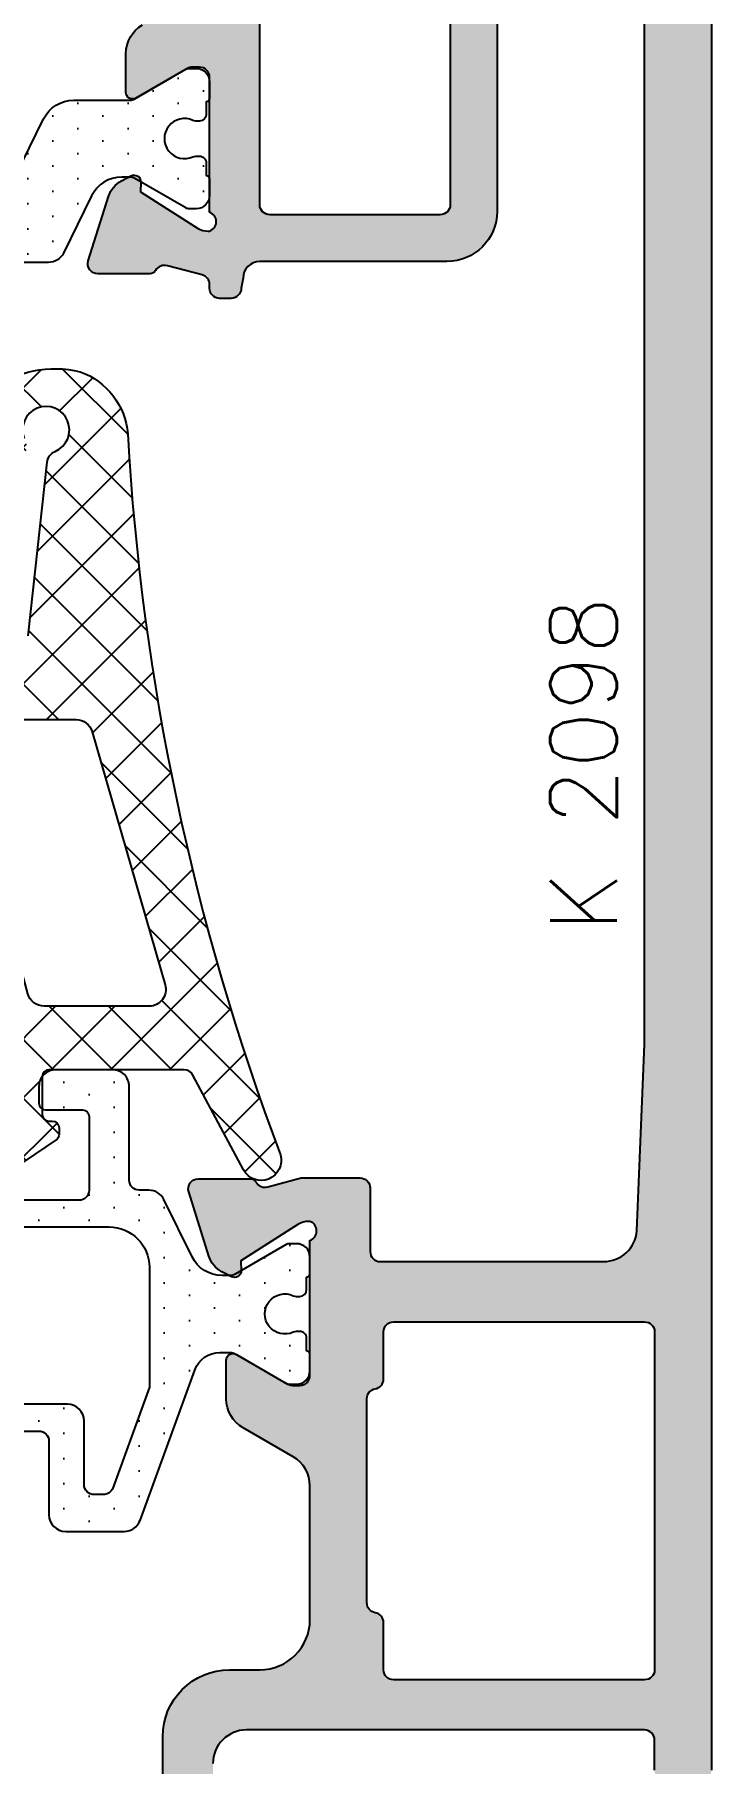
# Model space of a CAD drawing. Extents: x 0 to 4131, y -1600 to 527.
# Drawn here: x 617.7 to 637.9, y -502.6 to -450.9 of the extents above; entities that cross this region are included whole.
import ezdxf

# ---------------------------------------------------------------- set-up
doc = ezdxf.new("R2010")
doc.units = 0
doc.header["$LTSCALE"] = 7.5
doc.header["$MEASUREMENT"] = 0
for name, color, linetype in [('FILL', 8, 'CONTINUOUS'), ('GOMMA', 3, 'CONTINUOUS'), ('GROSSA', 4, 'CONTINUOUS'), ('TESTO', 2, 'CONTINUOUS')]:
    doc.layers.add(name, color=color, linetype=linetype)
doc.styles.get("Standard").update_dxf_attribs({"font": 'romans.shx'})

msp = doc.modelspace()

# ---------------------------------------------------------------- hatches: boundary and pattern name
at = {"layer": 'FILL'}
h = msp.add_hatch(color=253, dxfattribs=at)
h.paths.add_polyline_path([(587.5361964446652, -440.4688434087954, 0.506241599490883), (587.2499270404305, -440.0791225739841), (585.6960283504584, -440.0791225739841, 0.2677884243591662), (585.5235879591246, -440.1802301806362, -0.3529849633649322), (585.1731031499985, -440.3181683686695), (584.1733099233973, -440.0546375815619), (581.6121210721426, -440.0546375815619, -0.4142135623730951), (580.6121210721426, -439.0546375815619), (580.6121210721426, -431.3789016502734, 0.1989123673796527), (580.5242531064987, -431.1667696159176), (579.9999890377867, -430.6425055472056, 0.232024778762708), (579.7499890377878, -430.5570371494755, 0.4517883523679572), (579.4121210721428, -430.8546375815619), (579.4121210721428, -431.7546375815617, -0.4142135623729564), (579.1121210721426, -432.0546375815617), (576.9121210721428, -432.0546375815617, -0.4142135623729287), (576.6121210721426, -431.754637581562), (576.6121210721426, -423.8546375815614, -0.4142135623728731), (576.9121210721428, -423.5546375815617), (579.1121210721426, -423.5546375815621, -0.414213562373317), (579.4121210721428, -423.8546375815619), (579.4121210721428, -424.754637581562, 0.4517883523685516), (579.7499890377887, -425.0522380136483, 0.2320247787620713), (579.9999890377867, -424.9667696159178), (580.5242531064987, -424.4425055472058, 0.1989123673796407), (580.6121210721426, -424.23037351285), (580.6121210721426, -422.3546375815619, 0.4142135623732058), (580.3121210721429, -422.0546375815617), (552.6121210721426, -422.0546375815621, 0.4142135623730951), (550.6121210721426, -424.0546375815621), (550.6121210721426, -483.5546375815617, 0.4142135623730916), (553.1121210721426, -486.0546375815617), (555.1121210721426, -486.0546375815617, 0.4142135623728732), (555.4121210721428, -485.7546375815617), (555.4121210721428, -484.2546375815617, 0.4142135623731663), (554.7121210721425, -483.5546375815617, 0.414213562372873), (554.4121210721428, -483.8546375815616), (554.4121210721428, -484.5546375815619, -0.4142135623729009), (554.1121210721426, -484.8546375815619), (553.2121210721425, -484.8546375815619, -0.4142135623730951), (551.9121210721423, -483.5546375815617), (551.9121210721423, -479.9546375815618, -0.4142135623730477), (552.6121210721421, -479.2546375815617), (554.1121210721426, -479.2546375815617, -0.4142135623731229), (554.4121210721428, -479.5546375815617), (554.4121210721428, -480.2546375815617, 0.4142135623728731), (554.712121072142, -480.5546375815617, 0.4142135623731426), (555.4121210721428, -479.8546375815616), (555.4121210721428, -478.0546375815617), (555.4121210721428, -476.8546375815616, 0.4142135623729287), (555.1121210721426, -476.5546375815617), (554.4121210721423, -476.5546375815617, 0.4142135623729287), (554.1121210721426, -476.8546375815616), (554.1121210721426, -477.7546375815615, -0.4142135623730393), (553.8121210721424, -478.0546375815617), (552.712121072143, -478.0546375815617, -0.4142135623729841), (552.4121210721428, -477.7546375815615), (552.4121210721428, -458.3546375815619, -0.4142135623732062), (552.712121072143, -458.0546375815617), (555.6121210721426, -458.0546375815619, -0.4142135623730951), (555.9121210721428, -458.3546375815619), (555.9121210721428, -463.5546375815619, 0.4142135623730951), (556.9121210721428, -464.5546375815619), (560.4121210721428, -464.5546375815619, 0.4142135623730951), (561.212121072142, -463.7546375815617), (561.212121072142, -463.3546375815619, 0.4142135623730951), (560.9121210721419, -463.0546375815619), (558.0121210721418, -463.0546375815619, -0.4142135623731505), (557.712121072142, -462.754637581562), (557.712121072142, -458.3546375815619, -0.4142135623731505), (558.0121210721418, -458.0546375815619), (581.8121210721424, -458.0546375815619, -0.4142135623730951), (582.1121210721426, -458.3546375815619), (582.1121210721426, -462.7546375815617, -0.4142135623728732), (581.8121210721424, -463.0546375815617), (578.9121210721423, -463.0546375815617, 0.4142135623730396), (578.6121210721426, -463.3546375815619), (578.6121210721426, -463.7546375815617, 0.414213562373095), (579.4121210721428, -464.5546375815619), (582.9121210721423, -464.5546375815619, 0.4142135623730951), (583.9121210721423, -463.5546375815619), (583.9121210721423, -458.3546541266325, -0.3405910713409833), (584.1356571347551, -458.0645623027573), (585.173103149998, -457.7911067944541, -0.3529849633649326), (585.5235879591241, -457.9290449824874, 0.2677884243591662), (585.6960283504579, -458.0301525891394), (587.2499270404305, -458.0301525891394, 0.5062415994908828), (587.5361964446647, -457.6404317543282), (586.9342319944685, -455.7197629944984, 0.1989123673796711), (586.5414624532341, -455.2500445601576), (586.2603921172195, -455.1031152872296, 0.5773502691896588), (585.9679139186264, -455.2887399174587), (585.9800110403348, -455.5771614717499), (584.2719141439493, -456.6612246816311, -0.1423287356553957), (583.9504028532556, -456.7546375815617), (583.9121210721423, -456.7546375815617, -0.7071067811864639), (583.9121210721423, -456.1889521566126), (583.9121210721423, -452.1546375815618, -0.4142135623730396), (584.212121072143, -451.8546375815619), (584.5121210721425, -451.8546375815619), (586.1121210721421, -452.7783980122653, 0.5773502691892733), (586.4121210721423, -452.6051929315084), (586.4121210721428, -451.4504923931291, 0.2679491924311074), (585.9121210721428, -450.5844669893448), (584.7623788109495, -449.9206629853462, -0.5773502691896408), (584.7623788109495, -448.1886121777771), (585.9121210721428, -447.5248081737788, 0.267949192431122), (586.4121210721428, -446.6587827699942), (586.4121210721428, -445.5040822316154, 0.5773502691895289), (586.1121210721426, -445.3308771508583), (584.512121072142, -446.2546375815621), (584.212121072143, -446.2546375815617, -0.4142135623732062), (583.9121210721428, -445.9546375815618), (583.9121210721428, -441.920323006511, -0.7071067811864639), (583.9121210721428, -441.3546375815619), (583.950402853256, -441.3546375815619, -0.14232873565539), (584.2719141439493, -441.448050481492), (585.9800110403347, -442.5321136913737), (585.9679139186264, -442.8205352456645, 0.5773502691896587), (586.2603921172199, -443.0061598758936), (586.5414624532345, -442.859230602966, 0.1989123673796711), (586.934231994469, -442.3895121686252)])
h.paths.add_polyline_path([(582.3121210721424, -441.9546375815618), (582.3121210721424, -455.9546375815618, -0.4142135623730978), (582.0121210721427, -456.254637581562), (552.6121210721426, -456.254637581562, -0.4142135623730954), (552.3121210721429, -455.9546375815618), (552.3121210721429, -441.9546375815618, -0.4142135623730954), (552.6121210721426, -441.6546375815616), (582.0121210721427, -441.6546375815616, -0.4142135623730927)], flags=16)
h.paths.add_polyline_path([(578.1121210721426, -440.0546375815617), (553.1121210721426, -440.0546375815619, -0.4142135623730963), (552.6121210721426, -439.5546375815619), (552.6121210721426, -424.5546375815621, -0.4142135623730951), (552.9121210721428, -424.254637581562), (574.3121210721424, -424.254637581562, -0.4142135623730951), (574.6121210721426, -424.5546375815621), (574.6121210721426, -433.0546375815619, 0.4142135623731117), (575.6121210721426, -434.0546375815619), (578.3121210721424, -434.0546375815617, -0.4142135623731089), (578.6121210721426, -434.3546375815619), (578.6121210721426, -439.5546375815617, -0.4142135623730997)], flags=17)
h.paths.add_polyline_path([(631.0075452690694, -447.366207622276), (630.6075452690698, -447.366207622276, -0.4142135623730951), (630.1075452690698, -446.866207622276), (630.1075452690698, -440.3546375815623, 0.4142135623730951), (629.8075452690696, -440.0546375815621), (628.7075452690697, -440.0546375815621, 0.4142135623730951), (628.2075452690697, -440.5546375815621), (628.2075452690697, -440.954637581562, 0.4142135623724291), (628.3075452690696, -441.0546375815621), (629.0075452690699, -441.0546375815619), (629.0075452690699, -442.556364171425), (628.8207352025934, -446.4145698631384, -0.4001130188995326), (627.8219053403755, -447.366207622276), (624.9121210721437, -447.366207622276, -0.4142135623730951), (624.6121210721435, -447.0662076222758), (624.6121210721435, -440.3546375815623, 0.4142135623730951), (624.3121210721438, -440.0546375815621), (622.6509322208889, -440.0546375815619), (621.651138994288, -440.3181683686699, -0.3529849633649723), (621.3006541851619, -440.1802301806366, 0.2677884243565118), (621.1282137938299, -440.0791225739846), (619.5743151038555, -440.0791225739846, 0.5062415994909113), (619.2880456996213, -440.4688434087958), (619.8900101498175, -442.3895121686256, 0.1989123673796598), (620.2827796910519, -442.8592306029665), (620.5638500270666, -443.006159875894, 0.57735026918966), (620.85632822566, -442.8205352456649), (620.8442311039512, -442.5321136913741), (622.5523280003372, -441.4480504814925, -0.1423287356553951), (622.8738392910304, -441.3546375815623), (622.9121210721437, -441.3546375815623, -0.707106781186423), (622.9121210721437, -441.9203230065115), (622.9121210721437, -445.9546375815622, -0.4142135623730947), (622.6121210721435, -446.2546375815622), (622.3121210721444, -446.2546375815625), (620.712121072143, -445.3308771508588, 0.577350269189441), (620.4121210721437, -445.5040822316158), (620.4121210721437, -446.6587827699949, 0.2679491924311924), (620.9121210721437, -447.5248081737794), (622.0618633333374, -448.1886121777778, -0.577350269189826), (622.0618633333374, -449.9206629853471), (620.9121210721437, -450.5844669893451, 0.2679491924312116), (620.4121210721437, -451.4504923931298), (620.4121210721437, -452.6051929315089, 0.577350269189441), (620.712121072143, -452.7783980122659), (622.3121210721445, -451.8546375815623), (622.6121210721435, -451.8546375815625, -0.4142135623730951), (622.9121210721437, -452.1546375815625), (622.9121210721437, -456.1889521566137, -0.707106781186423), (622.9121210721437, -456.7546375815629), (622.8738392910304, -456.7546375815629, -0.1423287356553605), (622.5523280003372, -456.6612246816322), (620.8442311039512, -455.5771614717511), (620.8563282256596, -455.2887399174598, 0.57735026918966), (620.5638500270666, -455.1031152872307), (620.2827796910519, -455.2500445601587, 0.1989123673796599), (619.8900101498175, -455.7197629944998), (619.2880456996213, -457.6404317543294, 0.5062415994909113), (619.5743151038555, -458.0301525891406), (621.1282137938259, -458.0301525891406, 0.2677884243618964), (621.3006541851619, -457.9290449824886, -0.3529849633649723), (621.651138994288, -457.7911067944552), (622.6885850095314, -458.0645623027586, -0.3405910713409741), (622.9121210721437, -458.3546541266338), (622.9121210721437, -458.4575258111403, 0.4046436406702609), (623.2121210721439, -458.7646375815622), (623.558031821281, -458.7646375815622, 0.4073684406740786), (623.8580318212807, -458.4546375815622), (623.9121210721437, -458.1635785315347, -0.4142135623730951), (624.4121210721437, -457.6635785315347), (630.0075452690694, -457.6635785315349, 0.4142135623730951), (631.5075452690694, -456.1635785315349), (631.5075452690694, -447.866207622276, 0.4142135623730951)])
h.paths.add_polyline_path([(624.7111493364478, -448.7635785315352), (629.8075452690696, -448.7635785315348, -0.4142135623725958), (630.1075452690693, -449.0635785315347), (630.1075452690693, -455.9635785315348, -0.4142135623730395), (629.8075452690696, -456.2635785315348), (624.7111493364478, -456.2635785315348, -0.4142135623730394), (624.4111493364476, -455.9635785315348), (624.4111493364476, -449.0635785315347, -0.4142135623725956)], flags=16)
h = msp.add_hatch(color=253, dxfattribs=at)
h.paths.add_polyline_path([(590.5361964446656, -485.4688434087958, 0.5062415994910151), (590.249927040431, -485.0791225739846), (588.6960283504594, -485.0791225739846, 0.2677884243600632), (588.523587959125, -485.1802301806366, -0.3529849633650398), (588.173103149999, -485.3181683686699), (587.1356571347555, -485.0447128603665, -0.3405910713408516), (586.9121210721432, -484.7546210364914), (586.9121210721428, -481.8546375815619, -0.4142135623730951), (587.2121210721425, -481.5546375815617), (587.8121210721429, -481.5546375815617, 0.4142135623730951), (588.1121210721426, -481.254637581562), (588.1121210721426, -481.0546375815617, 0.4142135623730951), (587.1121210721426, -480.0546375815617), (582.4121210721428, -480.0546375815617, 0.4142135623730951), (581.4121210721428, -481.0546375815617), (581.4121210721428, -481.254637581562, 0.4142135623730951), (581.7121210721425, -481.5546375815617), (585.1121210721426, -481.5546375815617, -0.4142135623730951), (585.4121210721428, -481.8546375815619), (585.4121210721428, -484.754637581562, -0.4142135623730951), (585.1121210721426, -485.0546375815617), (562.7121210721425, -485.0546375815617, -0.4142135623730951), (562.4121210721428, -484.754637581562), (562.4121210721428, -481.8546375815619, -0.4142135623730951), (562.7121210721425, -481.5546375815617), (564.6121210721426, -481.5546375815617, 0.4142135623730951), (564.9121210721428, -481.254637581562), (564.9121210721428, -481.0546375815617, 0.4142135623730951), (563.9121210721428, -480.0546375815617), (560.9121210721428, -480.0546375815617), (560.9121210721428, -503.7546375815615, 0.4142135623730951), (561.2121210721425, -504.0546375815617), (562.1121210721426, -504.0546375815617, 0.4142135623730951), (562.4121210721428, -503.7546375815615), (562.4121210721428, -503.3546375815619, -0.414213562373095), (562.7121210721425, -503.0546375815617), (590.2618633333364, -503.0546375815617, -0.4142135623730951), (590.7618633333364, -503.5546375815617), (590.7618633333364, -519.5546375640926, 0.4142135726064015), (591.2618633508055, -520.0546375640926), (593.0230524152943, -520.0546375207515), (594.0228454111921, -519.7911067944539, -0.3529849633649959), (594.3733302203182, -519.9290449824872, 0.2677884243586208), (594.5457706116515, -520.0301525891392), (596.0996693016245, -520.0301525891392, 0.5062415994909608), (596.3859387058587, -519.640431754328), (595.7839742556625, -517.7197629944982, 0.1989123673796476), (595.3912047144281, -517.2500445601573), (595.1101343784135, -517.1031152872293, 0.577350269189636), (594.8176561798205, -517.2887399174589), (594.8297533015289, -517.5771614717497), (593.1216564051429, -518.6612246816313, -0.1423287356553773), (592.8001451144496, -518.7546375815615), (592.7618633333364, -518.7546375815615, -0.707106781186458), (592.7618633333364, -518.1889521566123), (592.7618633333364, -514.1546375025597, -0.414213562373095), (593.0618633333361, -513.8546375025595), (593.2814785756068, -513.8546375025595, -0.1316524975874153), (593.4314785756069, -513.894829881424), (594.9618633333362, -514.7783979332631, 0.5773502691893652), (595.2618633333364, -514.6051928525059), (595.2618633333364, -513.4504923141268, 0.2679491924311162), (594.7618633333364, -512.5844669103423), (592.7618633333364, -511.4297663719632, -0.267949192431109), (592.2618633333364, -510.5637409681786), (592.2618633333364, -503.5546375815617, 0.4142135623730951), (590.2618633333364, -501.5546375815617), (588.062378810951, -501.5546375815617, -0.4142135623730951), (587.062378810951, -500.5546375815617), (587.062378810951, -494.1701076354003, -0.2679491924310897), (587.562378810951, -493.3040822316158), (588.9121210721432, -492.5248081737797, 0.2679491924310899), (589.4121210721432, -491.6587827699951), (589.4121210721432, -490.5040822316161, 0.577350269189365), (589.1121210721435, -490.3308771508588), (587.5817363144142, -491.2144452026979, -0.1316524975874026), (587.4317363144141, -491.2546375815624), (587.2121210721434, -491.2546375815624, -0.4142135623730951), (586.9121210721432, -490.9546375815622), (586.9121210721432, -486.9203230065115, -0.707106781186458), (586.9121210721432, -486.3546375815623), (586.9504028532565, -486.3546375815623, -0.1423287356553773), (587.2719141439497, -486.4480504814925), (588.9800110403353, -487.5321136913742), (588.9679139186269, -487.8205352456649, 0.5773502691894904), (589.2603921172204, -488.0061598758945), (589.541462453235, -487.8592306029665, 0.1989123673796478), (589.9342319944694, -487.3895121686256)])
h.paths.add_polyline_path([(585.4121210721428, -487.0546375815617), (585.4121210721428, -501.0546375815617, -0.4142135623730951), (585.1121210721426, -501.3546375815619), (582.4121210721428, -501.3546375815619), (582.4121210721428, -501.5546375815617), (565.4121210721428, -501.5546375815617), (565.4121210721428, -501.3546375815619), (562.7121210721425, -501.3546375815619, -0.4142135623730957), (562.4121210721428, -501.0546375815617), (562.4121210721428, -487.0546375815617, -0.4142135623730951), (562.7121210721425, -486.7546375815615), (565.4121210721428, -486.7546375815616), (565.4121210721428, -486.5546375815617), (582.4121210721428, -486.5546375815617), (582.4121210721428, -486.7546375815615), (585.1121210721426, -486.7546375815615, -0.4142135623730946)], flags=16)
h.paths.add_polyline_path([(627.7133606196921, -485.3546375815623, 0.414213562373317), (627.4133606196924, -485.0546375815621), (625.6514231252589, -485.0546375815621), (624.651629898658, -485.3181683686699, -0.3529849633649749), (624.3011450895319, -485.1802301806366, 0.2677884243618742), (624.128704698196, -485.0791225739846), (622.574806008226, -485.0791225739846, 0.5062415994908586), (622.2885366039914, -485.4688434087958), (622.8905010541876, -487.3895121686256, 0.1989123673796727), (623.283270595422, -487.8592306029665), (623.5643409314366, -488.006159875894, 0.5773502691896791), (623.8568191300301, -487.8205352456649), (623.8447220083216, -487.5321136913741), (625.5528189047072, -486.4480504814925, -0.142328735655366), (625.8743301954005, -486.3546375815623), (625.9126119765137, -486.3546375815623, -0.7071067811864375), (625.9126119765137, -486.9203230065115), (625.9126119765137, -490.9546375815622, -0.4142135623731505), (625.612611976514, -491.254637581562), (625.3929967342433, -491.254637581562, -0.1316524975873914), (625.2429967342432, -491.2144452026974), (623.7126119765139, -490.3308771508588, 0.577350269189835), (623.4126119765137, -490.5040822316156), (623.4126119765137, -491.6587827675854, 0.2679491875892408), (623.9126119608645, -492.524808162335), (625.4126119937378, -493.3908336248761, -0.2679491871019831), (625.9126119765137, -494.2568590187162), (625.9126119765137, -498.2546375815624, -0.4142135623730839), (624.4126119765137, -499.7546375815624), (623.5126118656622, -499.7546375815624, 0.4142135623730951), (621.5126118656622, -501.7546375815624), (621.5126118656622, -510.4771377333556, -0.2679491924311126), (621.0126118656626, -511.3431631371396), (619.2626118656622, -512.3535261082221, 0.2679491924311431), (618.7626118656622, -513.2195515120067), (618.7626118656622, -514.6051921580616, 0.5773502691897404), (619.0626118656623, -514.7783972388185), (620.5929966233916, -513.8948291869798, -0.1316524975874119), (620.7429966233917, -513.8546368081148), (620.962611865662, -513.8546368081148, -0.4142135623731505), (621.2626118656622, -514.154636808115), (621.2626118656622, -518.1889513831658, -0.7071067811864375), (621.2626118656622, -518.7546368081149), (621.2243300845489, -518.7546368081149, -0.142328735655414), (620.9028187938557, -518.6612239081843), (619.19472189747, -517.5771606983031), (619.2068190191785, -517.2887391440119, 0.5773502691896787), (618.914340820585, -517.1031145137828), (618.6332704845704, -517.2500437867108, 0.1989123673796722), (618.240500943336, -517.7197622210516), (617.6385364931398, -519.6404309808814, 0.5062415994908586), (617.9248058973744, -520.0301518156926), (619.4787045873464, -520.0301518156926, 0.267788424359144), (619.6511449786803, -519.9290442090407, -0.3529849633649747), (620.0016297878065, -519.7911060210073), (621.0014228050982, -520.0546367529439), (622.7126118656624, -520.0546368081151, 0.414213562373317), (623.0126118656622, -519.7546368081149), (623.0126118656622, -502.5546375815621, -0.4142135623730951), (624.0126118656622, -501.5546375815621), (635.912869715321, -501.5546375815621, -0.4142135623731505), (636.2128697153212, -501.8546375815623), (636.2128697153212, -502.7546375815624, 0.4142135623728732), (636.5128697153209, -503.0546375815621), (637.6128697153213, -503.0546375815621, 0.4142135623730951), (637.912869715321, -502.7546375815624), (637.912869715321, -429.3546375815619, 0.4142135623733448), (637.6128697153204, -429.0546375815617), (633.2128697153207, -429.0546375815621, 0.4142135623731229), (632.912869715321, -429.3546375815619), (632.912869715321, -430.8546375815619, 0.4142135623724291), (633.6128697153192, -431.5546375815662, 0.4142135623748154), (633.912869715321, -431.254637581566), (633.912869715321, -430.5546375815617, -0.4142135623729841), (634.2128697153207, -430.2546375815615), (635.6128697153208, -430.254637581562, -0.4142135623730831), (636.3128697153211, -430.9546375815618), (636.3128697153211, -437.1546375815616, -0.4142135623731666), (635.6128697153208, -437.8546375815619), (634.2128697153207, -437.8546375815614, -0.4142135623728732), (633.912869715321, -437.5546375815617), (633.912869715321, -436.8546375815614, 0.4142135623726234), (633.6128697153213, -436.5546375815617, 0.4142135623734043), (632.912869715321, -437.2546375815615), (632.912869715321, -440.2546375815615, 0.4142135623728731), (633.2128697153207, -440.5546375815617), (633.6128697153208, -440.5546375815612, 0.4142135623728731), (633.912869715321, -440.2546375815615), (633.912869715321, -439.3546375815614, -0.414213562372873), (634.2128697153207, -439.0546375815617), (635.6128697153204, -439.0546375815617, -0.414213562373206), (635.9128697153205, -439.3546375815614), (635.9128697153204, -481.0546375815621), (635.6849173212313, -486.6323743895711, -0.3916013416281383), (634.687943405484, -487.5546375815617), (628.0133606196923, -487.5546375815617, -0.4142135623732062), (627.7133606196921, -487.2546375815615)])
h.paths.add_polyline_path([(628.412869715321, -489.3546375815623), (635.912869715321, -489.3546375815623, -0.4142135623730951), (636.2128697153212, -489.6546375815625), (636.2128697153212, -499.7546375815624, -0.4142135623730949), (635.912869715321, -500.0546375815626), (628.412869715321, -500.0546375815621, -0.4142135623730951), (628.1128697153213, -499.7546375815624), (628.1128697153213, -498.3461623723693, 0.3657421531723097), (627.8631151675067, -498.0503999769659, -0.3657421531722899), (627.6133606196922, -497.7546375815624), (627.6133606196922, -491.6546375815625, -0.3657421531723078), (627.8631151675067, -491.358875186159, 0.3657421531723031), (628.1128697153213, -491.0631127907556), (628.1128697153213, -489.6546375815625, -0.4142135623730951)], flags=16)
h = msp.add_hatch(dxfattribs=at)
h.set_pattern_fill('DOTS', color=2, scale=12, angle=89.99999999999997, style=0)
h.set_pattern_definition([(90, (662.475855476282, -585.6826474733758), (-0.7499999999999998, 0.3750000000000004), [0, -0.75])])
h.paths.add_polyline_path([(590.1621210721423, -455.3892785977188), (589.8461434398837, -455.3892785977188), (588.870576176635, -453.3991213806904, 0.2862075568708991), (587.9726554539084, -452.8392785977136), (586.2175693393324, -452.8392785977131), (584.6185312336565, -451.9160735169568, 2.50901613610271), (584.6968567592371, -452.1798324873404, 1.251895194142728), (584.0121210721422, -452.5538537288195), (584.0121210721422, -453.2642785977133, 2.000630749005628), (584.2680242064116, -453.072250371718, 1.079679982444083), (584.4084757735468, -453.4455285977134, -1.569922388223201), (584.4084757735463, -454.5330285977135, 1.079679982452565), (584.2680242064139, -454.906306823708, -0.4998423624677422), (584.0121210721422, -454.7142785977131), (584.0121210721418, -455.4247034666074, 1.251895194139896), (584.6968567592367, -455.7987247080879, -0.3985626021332972), (584.6185312336561, -456.0624836784701), (586.2175693393324, -455.1392785977138), (586.5386330861693, -455.1392785977138, -0.2862075568709955), (587.436553808896, -455.6991213806906), (588.2749047037682, -457.4093572062299, 0.2862075568709075), (588.7238650651316, -457.6892785977185), (591.074066039735, -457.689278597719), (591.7697157017915, -465.6405990779778, 0.4133902631218391), (591.9858254974092, -465.8224551131776), (615.0447120688709, -463.8534505842809, 0.2082017001805241), (615.1850811743379, -463.7774121746885, -0.01977624596946478), (615.2779257559337, -463.0871299548704), (615.7501760547057, -457.6892785977185), (618.1003770791531, -457.6892785977185, 0.2862075568710277), (618.5493374405164, -457.4093572062299), (619.3876883353892, -455.6991213806906, -0.2862075568710129), (620.2856090581158, -455.1392785977138), (620.6066728049518, -455.1392785977138), (622.205710910629, -456.0624836784701, 2.509016136105264), (622.1273853850485, -455.7987247080874, 1.251895194139629), (622.8121210721429, -455.4247034666074), (622.8121210721424, -454.7142785977136, 2.000630749009477), (622.556217937874, -454.9063068237089, 1.079679982450206), (622.4157663707397, -454.533028597713, -1.569922388224347), (622.4157663707392, -453.4455285977134, 1.079679982449512), (622.5562179378726, -453.072250371718, -0.4998423624646657), (622.8121210721429, -453.2642785977129), (622.8121210721424, -452.5538537288204, 1.251895194141467), (622.1273853850485, -452.1798324873386, -0.3985626021320129), (622.2057109106295, -451.9160735169563), (620.6066728049527, -452.8392785977136), (618.8515866903767, -452.8392785977136, 0.2862075568709655), (617.9536659676496, -453.3991213806904), (616.9780987044005, -455.3892785977188), (616.6621210721423, -455.3892785977188, -0.4423698861197825), (616.1121210721426, -454.7997462265085), (616.1121210721421, -451.6392785977183, 1), (615.1121210721421, -451.6392785977183), (615.1121210721421, -455.3892785977192), (613.5490900732866, -455.3892785977183), (607.8121210222976, -453.8392785977186), (599.0121211219871, -453.8392785977186), (593.2751520709976, -455.3892785977188), (591.7121210721425, -455.3892785977192), (591.7121210721425, -451.6392785977183, 1), (590.7121210721425, -451.6392785977183), (590.7121210721425, -454.7997462265085, -0.4423698861197787)])
h.paths.add_polyline_path([(593.0479167214075, -456.2793565957751), (598.3817083376903, -454.8382860702483, -0.4937913945720059), (599.0121211219866, -455.3209790427392), (599.0121211219866, -464.4247754889376), (592.8122553960256, -464.9496313255573), (592.7863246653114, -464.6526613203997, -0.001847419774170472), (592.7861318248388, -464.650452827441), (592.1654560357524, -457.5422037650638, -0.3633340334820852)], flags=16)
h.paths.add_polyline_path([(600.0621210721429, -454.6392785977183), (606.7621210721422, -454.6392785977188), (606.7621210721422, -463.7509978466916), (606.4890741930726, -463.7748707741636, -0.00137760412928751), (606.4874273537266, -463.7750147599742), (600.3890741931186, -464.3082035779427, -0.44081603365955), (600.0621210721429, -464.0094168157367)], flags=16)
h.paths.add_polyline_path([(607.812121022298, -455.3209790427392, -0.4937913945720769), (608.4425338065944, -454.8382860702483), (613.9114892328485, -456.3158748170855, -0.3633820311644702), (614.6468583703977, -457.3684164128032), (614.1951220580336, -462.8408279219785, -0.3954619440129402), (613.9204884030305, -463.1457615393207), (607.812121022298, -463.6628714919726)], flags=16)
h = msp.add_hatch(dxfattribs=at)
h.set_pattern_fill('ANSI37', color=137, scale=10, angle=180, style=0)
h.set_pattern_definition([(225, (459.9999999999999, -640), (0.8838834764831838, -0.883883476483185), []), (314.9999999999999, (459.9999999999999, -640), (0.883883476483185, 0.8838834764831838), [])])
h.paths.add_polyline_path([(618.2968366890286, -463.3377099182768, 2.380518513094905), (617.3738205293423, -462.9542506498752, -0.348533110878955), (617.3328109948419, -463.471499130461, 0.1580751487887108), (616.3668332284706, -465.5433311598163, 0.2009533650518577), (616.5874158678622, -466.5285477297448, -1.267482482135273), (615.1435556706824, -467.1087686121292, -0.1455365250911694), (615.8523510403918, -462.1411913496665, -0.1410671434655068), (616.385173115379, -461.5049406467923, -0.2234545314857918), (619.0427767155669, -460.9560182834151, -0.2939513347826754), (620.4655477391333, -462.8142746693744, 0.0758506439945393), (625.0296095314047, -484.3643637547719, -0.9009212016397928), (623.923273223741, -484.8120877329368), (622.416927973171, -481.9790643542406, 0.2773245440598521), (622.1520436953659, -481.8199058231079), (618.1121210658446, -481.8199058231079, 0.4142135623731125), (617.9121210658845, -482.0199058230679), (617.9121210658845, -483.1554347684389, 0.4142135623729965), (618.1121210658445, -483.3554347683988), (618.2121210658246, -483.3554347683988, -0.4142135623729284), (618.4121210657847, -483.555434768359), (618.4121210657847, -483.7554347683184, -0.1933835990768465), (618.3565217940254, -483.8938126194332), (616.6243476604627, -485.065850450315, -0.2044528580761804), (616.2633458399603, -485.219905822429), (610.6621210673347, -485.219905822429), (609.3608962938495, -485.219905822429, -0.2044528580762736), (608.999894473347, -485.065850450315), (607.2677203397836, -483.8938126194332, -0.1933835990764777), (607.2121210680248, -483.7554347683187), (607.2121210680252, -483.5554347683584, -0.4142135623717633), (607.4121210679843, -483.355434768399), (607.5121210679653, -483.3554347683988, 0.4142135623722585), (607.7121210679247, -483.1554347684388), (607.7121210679252, -482.0200890547494, 0.4141883217235733), (607.5121383035123, -481.8200890555318), (604.2826316843002, -481.8198107439582, 0.2679722838195284), (604.0227982098959, -481.9698107428141), (603.4559281684792, -482.9516584558363, -0.2679491924311184), (602.5899027648678, -483.4516584557364), (596.2112169614496, -483.4516584557363, 0.4142135623730569), (595.9112169615098, -483.7516584556761), (595.9112169615096, -485.0516584554163, -0.4142135623730489), (595.6112169615697, -485.3516584553562), (594.2112169618497, -485.3516584553562, -0.41421356237305), (593.9112169619098, -485.0516584554165), (593.9112169619095, -483.7516584556762, 0.4142135623730328), (593.6112169619696, -483.4516584557364), (589.0551980565208, -483.4516584557362, -0.1897000193489478), (588.3736400735964, -483.1834225678687), (587.5067495682723, -482.3393399763639, -0.6810960416418862), (587.7112169677875, -481.8198107428442), (588.0112169476299, -481.8198107428442, 0.4142135462118073), (588.21121694759, -481.6198107539199), (588.2112170008377, -480.6547948972577), (588.2112169422578, -480.2703705492692, 0.4503642861040595), (587.8747579529175, -479.9725942660796), (586.6469188915888, -480.1229278116874, -0.5620538643481808), (586.3821747406264, -479.7877486217786), (587.6492570620117, -476.8136399282027), (590.2779866856974, -470.6434586424925, -0.2897088509192777), (591.1282775821483, -469.9953929412202), (613.8736935975919, -468.0054268926879, -0.1515403380364628), (615.0318870098974, -468.2565591700587), (616.7504214398771, -469.2276018428704, 0.538892605426263), (617.493478101342, -468.846188674553), (618.0555388348905, -463.6627575557405, -0.2716898657616142)])
h.paths.add_polyline_path([(615.9416669897269, -471.3560286861343), (618.927000365333, -471.3560286861346, -0.334221397501192), (619.407445377775, -471.7175635643629), (621.5873684512551, -479.2814407019163, -0.4990015927984012), (621.1069234388129, -479.9199058234881), (617.9684017603826, -479.9199058234879, -0.339454258863357), (617.4854388473348, -479.5493153461134), (615.4587040766789, -471.9854382085597, -0.4931454260313292)], flags=16)
h.paths.add_polyline_path([(613.3000173037151, -470.8837754421224), (615.5525913688621, -479.2904963010625, -0.4931454260313088), (615.0696284558142, -479.9199058234879), (610.5546136779949, -479.9199058234879, -0.4931454260312979), (610.071650764947, -479.2904963010625), (612.3242248300937, -470.8837754421224, -0.7673269879789606)], flags=16)
h.paths.add_polyline_path([(610.874293864526, -469.3403255251991), (610.4159235777097, -471.0509867242778), (608.1388032864741, -479.5493153461133, -0.3394542588633653), (607.6558403734261, -479.919905823488), (604.6062533695223, -479.9199058234879, -0.3394542588633593), (604.1232904564744, -479.5493153461133), (602.6995209671378, -481.1904012215327, -0.4931454260313041), (602.2165580540899, -481.8198107439581), (590.811216954475, -481.8198107439582), (589.4112169475898, -481.8198107439582, -0.4142135612157939), (589.2112169475898, -481.6198107447485), (589.2112169422578, -480.2703705898475, 0.4159015380739763), (587.9037294098704, -478.97039215797, -0.5396036010650032), (587.7185800990178, -478.6920056601324), (591.0091766511928, -470.9682834933077, -0.2769682539334107), (591.2590260025438, -470.7870098066963), (610.6636775507186, -469.0893227765603, -0.5205670505517305)], flags=16)
h.paths.add_polyline_path([(615.9121210662847, -481.819905823108, -0.4142135623730944), (616.4121210661847, -482.3199058230081), (616.4121210661847, -483.7199058227292, -0.414213562373095), (615.9121210662848, -484.219905822629), (609.7121210675247, -484.219905822629, -0.4142135623732023), (609.2121210676244, -483.7199058227286), (609.2121210676249, -482.3199058230078, -0.4142135623729878), (609.712121067525, -481.819905823108)], flags=16)
h = msp.add_hatch(dxfattribs=at)
h.set_pattern_fill('DOTS', color=2, scale=12, angle=89.99999999999999, style=0)
h.set_pattern_definition([(90, (-155.4409513018392, -549.6873496223694), (-0.7499999999999999, 0.3750000000000002), [0, -0.75])])
h.paths.add_polyline_path([(625.2057109106304, -491.1932016461679, 0.2452268508249651), (625.390595826319, -491.2010892242585, 0.5078051116884108), (625.9121210721437, -490.8199965654109), (625.9121210721437, -490.3199965654113, 2.414213562382798), (625.8121210721438, -490.4199965654112), (625.8121210721438, -489.844996565411, 0.4998423624647177), (625.5562179378744, -489.6529683394152, 0.1819071984119088), (625.4157663707401, -489.6637465654109, -1.569922388223432), (625.4157663707401, -488.5762465654108, 0.1819071984120737), (625.5562179378749, -488.5870247914064, 0.49984236246295), (625.8121210721438, -488.3949965654111), (625.8121210721433, -487.8199965654104, -0.4142135623730951), (625.9121210721437, -487.9199965654108), (625.9121210721437, -487.4199965654112, 0.507805111688055), (625.3905958263194, -487.0389039065636, 0.2452268508263864), (625.2057109106299, -487.0467914846541), (623.6066728049541, -487.969996565411), (623.2856090581172, -487.9699965654114, -0.2862075568708903), (622.3876883353901, -487.4101537824341), (621.5493374405205, -485.6999179568999, 0.2862075568709513), (621.1003770791567, -485.4199965654117), (620.8121210721433, -485.4199965654112, -0.4142135623730395), (620.5121210721436, -485.1199965654065), (620.512121072144, -482.3199965654059, 0.4142135623731948), (620.0121210721436, -481.8199965654059), (618.3121210721433, -481.8199965654059, 0.4142135623732279), (617.8121210721438, -482.3199965654059), (617.8121210721438, -482.8199965654059, 0.4142135623725955), (618.0121210721436, -483.0199965654057), (619.3121210721433, -483.0199965654057), (619.3121210721438, -485.4199965654067, -0.414213562372984), (619.0121210721436, -485.7199965654069), (606.6121210721435, -485.7199965654073, -0.4142135623730953), (606.3121210721433, -485.4199965654062), (606.3121210721433, -483.019996565407), (607.6121210721435, -483.0199965654057, 0.4142135623730118), (607.8121210721433, -482.8199965654059), (607.8121210721433, -482.3199965654059, 0.4142135623730951), (607.3121210721433, -481.8199965654059), (605.6121210721435, -481.8199965654059, 0.4142135623732613), (605.1121210721435, -482.3199965654059), (605.1121210721435, -485.1199965654065, -0.4142135623730951), (604.8121210721438, -485.4199965654067), (591.7238650651302, -485.4199965654112, 0.2862075568708595), (591.2749047037669, -485.6999179568994), (590.4365538088969, -487.4101537824341, -0.2862075568709417), (589.5386330861702, -487.9699965654114), (589.2175693393337, -487.9699965654114), (587.6185312336574, -487.0467914846541, 0.245226850826198), (587.4336463179675, -487.0389039065636, 0.5078051116882271), (586.9121210721432, -487.4199965654112), (586.9121210721432, -487.9199965654112, 2.414213562369214), (587.0121210721436, -487.8199965654109), (587.0121210721436, -488.3949965654107, 0.4998423624647615), (587.2680242064134, -488.587024791406, 0.1819071984105561), (587.4084757735473, -488.5762465654108, -1.569922388223397), (587.4084757735468, -489.6637465654109, 0.1819071984119235), (587.2680242064125, -489.6529683394157, 0.4998423624639702), (587.0121210721431, -489.844996565411), (587.0121210721431, -490.4199965654108, -0.414213562372221), (586.9121210721437, -490.3199965654104), (586.9121210721432, -490.8199965654109, 0.5078051116889262), (587.4336463179689, -491.201089224258, 0.245226850824174), (587.618531233657, -491.1932016461679), (589.2175693393347, -490.2699965654102), (589.6019550415758, -490.2699965654107, -0.3152987888790819), (590.3537091382045, -490.7963804507505), (591.9896192841798, -495.2910066370742, 0.3152987888791163), (592.459465594573, -495.6199965654115), (594.2121210721434, -495.6199965654106, 0.4142135623729454), (594.7121210721434, -495.1199965654106), (594.7121210721434, -492.9199965654108, -0.4142135623731507), (595.0121210721436, -492.6199965654106), (617.8121210721438, -492.6199965654106, -0.4142135623731505), (618.1121210721435, -492.9199965654108), (618.1121210721435, -495.1199965654106, 0.414213562372962), (618.6121210721435, -495.6199965654106), (620.3647765497144, -495.6199965654115, 0.3152987888791016), (620.8346228601072, -495.2910066370742), (622.4705330060824, -490.79638045075, -0.3152987888790421), (623.2222871027116, -490.2699965654107), (623.6066728049527, -490.2699965654107)])
h.paths.add_polyline_path([(621.1121210721435, -491.3124017253841), (620.0164975515613, -494.3226026084086, -0.3152987888789852), (619.7345897653254, -494.5199965654107), (619.4621210721434, -494.5199965654111, -0.414213562372873), (619.1621210721437, -494.219996565411), (619.1621210721437, -492.3199965654104, 0.4142135623730951), (618.6621210721437, -491.8199965654104), (615.0121210721436, -491.8199965654109, -0.4142135623732615), (614.7121210721434, -491.5199965654111), (614.7121210721439, -486.8199965654068, -0.4142135623731507), (615.0121210721436, -486.5199965654066), (619.9121210721432, -486.519996565407, -0.4142135623730672), (621.1121210721435, -487.7199965654069)], flags=16)
h.paths.add_polyline_path([(613.6621210721432, -491.5199965654107, -0.4142135623730949), (613.3621210721435, -491.8199965654104), (607.2621210721431, -491.8199965654104, -0.4142135623729287), (606.9621210721434, -491.5199965654111), (606.9621210721434, -486.8199965654068, -0.4142135623731507), (607.2621210721436, -486.5199965654066), (613.362121072143, -486.519996565407, -0.4142135623730395), (613.6621210721432, -486.8199965654068)], flags=16)
h.paths.add_polyline_path([(605.8621210721435, -491.5199965654102, -0.4142135623728733), (605.5621210721433, -491.8199965654104), (599.4621210721434, -491.8199965654104, -0.4142135623729841), (599.1621210721432, -491.5199965654111), (599.1621210721432, -486.5199965654111, -0.4142135623730394), (599.4621210721434, -486.2199965654114), (605.3621210721435, -486.2199965654114, -0.4142135623730951), (605.8621210721435, -486.7199965654114)], flags=16)
h.paths.add_polyline_path([(598.1121210721435, -491.5199965654111, -0.414213562373095), (597.8121210721433, -491.8199965654109), (594.1621210721432, -491.8199965654104, 0.4142135623730951), (593.6621210721432, -492.3199965654104), (593.6621210721432, -494.219996565411, -0.4142135623729287), (593.3621210721435, -494.5199965654111), (593.0896523789615, -494.5199965654111, -0.3152987888789689), (592.8077445927261, -494.3226026084091), (591.712121072143, -491.3124017253846), (591.7121210721434, -487.4199965654112, -0.4142135623730119), (592.9121210721432, -486.2199965654114), (597.8121210721433, -486.2199965654114, -0.4142135623727066), (598.112121072143, -486.5199965654111)], flags=16)

# ---------------------------------------------------------------- linework, layer by layer
at = {"layer": 'GOMMA'}
for points in [[(617.1153150727773, -455.1093572062306), (617.9536659676496, -453.3991213806904, -0.2862075568709655), (618.8515866903767, -452.8392785977136), (620.5262880472228, -452.8392785977136, 0.1316524975874248), (620.6762880472234, -452.7990862188486), (622.2057109106286, -451.9160735169568, -0.1316524975873602), (622.3057109106285, -451.8892785977133), (622.5121210721427, -451.8892785977133, -0.4142135623730117), (622.9121210721428, -452.2892785977134), (622.9121210721428, -452.7892785977134, -0.4142135623722626), (622.8121210721424, -452.8892785977133), (622.8121210721429, -453.2642785977133, -0.4142135623729286), (622.6121210721426, -453.4642785977136), (622.5003148036044, -453.4642785977136, -0.1095524006940214), (622.4157663707392, -453.4455285977134, 1.569922388223571), (622.4157663707392, -454.5330285977135, -0.1095524006940769), (622.5003148036044, -454.5142785977133), (622.6121210721426, -454.5142785977133, -0.4142135623732615), (622.8121210721424, -454.7142785977136), (622.8121210721429, -455.0892785977131, -0.4142135623727623), (622.9121210721428, -455.1892785977135), (622.9121210721423, -455.689278597713, -0.4142135623730118), (622.5121210721427, -456.0892785977131), (622.3057109106289, -456.0892785977131, -0.1316524975872692), (622.205710910629, -456.0624836784701), (620.6762880472229, -455.1794709765783, 0.1316524975873139), (620.5262880472228, -455.1392785977138), (620.2856090581158, -455.1392785977138, 0.286207556871013), (619.3876883353892, -455.6991213806906), (618.5493374405164, -457.4093572062299, -0.2862075568710277), (618.1003770791531, -457.6892785977185), (616.0250760472204, -457.6892785977185, 0.3888787318529913)], [(595.0121210721436, -492.6199965654106), (617.8121210721438, -492.6199965654106, -0.4142135623731504), (618.1121210721435, -492.9199965654108), (618.1121210721435, -495.1199965654106, 0.4142135623729619), (618.6121210721435, -495.6199965654106), (620.3647765497144, -495.6199965654115, 0.3152987888791015), (620.8346228601072, -495.2910066370742), (622.4705330060824, -490.79638045075, -0.315298788879042), (623.2222871027116, -490.2699965654107), (623.5262880472242, -490.2699965654107, -0.1316524975872528), (623.6762880472238, -490.3101889442756), (625.2057109106304, -491.1932016461679, 0.1316524975871969), (625.3057109106303, -491.219996565411), (625.512121072144, -491.219996565411, 0.4142135623728869), (625.9121210721437, -490.8199965654109), (625.9121210721437, -490.3199965654113, 0.414213562373095), (625.8121210721438, -490.2199965654105), (625.8121210721438, -489.844996565411, 0.4142135623735945), (625.612121072144, -489.6449965654107), (625.5003148036053, -489.6449965654107, 0.1095524006942043), (625.4157663707401, -489.6637465654109, -1.569922388223432), (625.4157663707401, -488.5762465654108, 0.1095524006939641), (625.5003148036053, -488.594996565411), (625.612121072144, -488.594996565411, 0.4142135623726789), (625.8121210721438, -488.3949965654111), (625.8121210721438, -488.0199965654111, 0.4142135623717631), (625.9121210721437, -487.9199965654112), (625.9121210721437, -487.4199965654112, 0.4142135623731368), (625.5121210721436, -487.0199965654111), (625.3057109106298, -487.0199965654111, 0.1316524975875434), (625.2057109106299, -487.0467914846541), (623.6762880472243, -487.9298041865464, -0.1316524975873191), (623.5262880472242, -487.969996565411), (623.2856090581172, -487.9699965654114, -0.2862075568708903), (622.3876883353901, -487.4101537824341), (621.5493374405205, -485.6999179568999, 0.2862075568709513), (621.1003770791567, -485.4199965654117), (620.8121210721433, -485.4199965654112, -0.4142135623730396), (620.5121210721436, -485.1199965654065), (620.512121072144, -482.3199965654059, 0.4142135623731949), (620.0121210721436, -481.8199965654059), (618.3121210721433, -481.8199965654059, 0.414213562373228), (617.8121210721438, -482.3199965654059), (617.8121210721438, -482.8199965654059, 0.4142135623725955), (618.0121210721436, -483.0199965654057), (619.1121210721435, -483.0199965654057, -0.4142135623725123), (619.3121210721433, -483.2199965654059), (619.3121210721438, -485.4199965654067, -0.414213562372984), (619.0121210721436, -485.7199965654069), (606.6121210721435, -485.7199965654073, -0.4142135623730953)]]:
    msp.add_lwpolyline(points, format="xyb", dxfattribs=at)
at = {"layer": 'GOMMA', "linetype": 'Continuous'}
for points in [[(616.3851731153791, -461.5049406467922, -0.2234545314857868), (619.0427767155669, -460.9560182834151, -0.293951334782114), (620.465547739133, -462.8142746693698, 0.07585064399455503), (625.0296095314047, -484.3643637547719, -0.9009212016398257), (623.923273223741, -484.8120877329368), (622.4169279731709, -481.9790643542403, 0.2773245440598858), (622.1520436953656, -481.8199058231079), (618.1121210658446, -481.8199058231079, 0.4142135623730118), (617.9121210658845, -482.0199058230679), (617.9121210658845, -483.1554347684388, 0.4142135623732782), (618.1121210658446, -483.3554347683988), (618.2121210658245, -483.3554347683988, -0.4142135623730118), (618.4121210657847, -483.5554347683589), (618.4121210657847, -483.7554347683189, -0.1933835990761685), (618.3565217940254, -483.8938126194332), (616.6243476604627, -485.065850450315, -0.2044528580761674)], [(617.493478101342, -468.8461886745529), (618.055501701878, -463.663101390171, -0.2718494559429525), (618.2967372202461, -463.3377521562826, 2.380775916707255), (617.3738205293423, -462.9542506498752, -0.3452419045424931)]]:
    msp.add_lwpolyline(points, format="xyb", dxfattribs=at)
msp.add_lwpolyline([(617.4854388473348, -479.5493153461133), (615.4587040766789, -471.9854382085597, -0.4931454260314541), (615.9416669897271, -471.3560286861343), (618.927000365333, -471.3560286861346, -0.3342213975012189), (619.407445377775, -471.7175635643629), (621.5873684512551, -479.2814407019164, -0.4990015927983572), (621.1069234388128, -479.9199058234881), (617.9684017603824, -479.9199058234879, -0.3394542588633375)], format="xyb", close=True, dxfattribs=at)
at = {"layer": 'GOMMA'}
msp.add_lwpolyline([(615.0121210721436, -486.5199965654066), (619.9121210721432, -486.519996565407, -0.4142135623730673), (621.1121210721435, -487.7199965654069), (621.1121210721435, -491.3124017253846), (620.0164975515613, -494.3226026084086, -0.3152987888789852), (619.7345897653254, -494.5199965654107), (619.4621210721434, -494.5199965654111, -0.4142135623728732), (619.1621210721437, -494.219996565411), (619.1621210721437, -492.3199965654104, 0.414213562373095), (618.6621210721437, -491.8199965654104), (615.0121210721436, -491.8199965654109, -0.4142135623732615), (614.7121210721434, -491.5199965654111), (614.7121210721439, -486.8199965654068, -0.4142135623731507)], format="xyb", close=True, dxfattribs=at)
at = {"layer": 'GROSSA'}
for points in [[(637.912869715321, -429.3546375815619), (637.912869715321, -502.7546375815624, -0.414213562373095)], [(621.5126118656622, -510.4771377333556), (621.5126118656622, -501.7546375815624, -0.414213562373095), (623.5126118656622, -499.7546375815624), (624.4126119765137, -499.7546375815624, 0.4142135623730838), (625.9126119765137, -498.2546375815624), (625.9126119765137, -494.2568590187162, 0.2679491871019832), (625.4126119937378, -493.3908336248761), (623.9126119608645, -492.524808162335, -0.2679491875892408), (623.4126119765137, -491.6587827675854), (623.4126119765137, -490.5040822316156, -0.5773502691898351), (623.7126119765139, -490.3308771508588), (625.2429967342432, -491.2144452026974, 0.1316524975873914), (625.3929967342433, -491.254637581562), (625.612611976514, -491.254637581562, 0.4142135623731504), (625.9126119765137, -490.9546375815622), (625.9126119765137, -486.9203230065115, 0.7071067811864377), (625.9126119765137, -486.3546375815623), (625.8743301954005, -486.3546375815623, 0.142328735655366), (625.5528189047072, -486.4480504814925), (623.8447220083217, -487.5321136913741), (623.8568191300301, -487.8205352456649, -0.5773502691896791), (623.5643409314366, -488.006159875894), (623.283270595422, -487.8592306029665, -0.1989123673796727), (622.8905010541876, -487.3895121686256), (622.2885366039914, -485.4688434087958, -0.5062415994908589), (622.574806008226, -485.0791225739846), (624.1259001817803, -485.0791225739846, -0.2715490385397138), (624.3011450895319, -485.1802301806366, 0.3529849633649497), (624.651629898658, -485.3181683686699), (625.651423125259, -485.0546375815621), (627.4133606196924, -485.0546375815621, -0.414213562373317), (627.7133606196921, -485.3546375815623), (627.7133606196921, -487.2546375815615, 0.414213562373206), (628.0133606196923, -487.5546375815617), (634.687943405484, -487.5546375815617, 0.3916013416281383), (635.6849173212313, -486.6323743895711), (635.9128697153205, -481.0546375815621), (635.9128697153205, -439.3546375815614, 0.414213562373206)], [(631.5075452690694, -447.866207622276), (631.5075452690694, -456.1635785315349, -0.414213562373095), (630.0075452690694, -457.6635785315349), (624.4121210721437, -457.6635785315347, 0.414213562373095), (623.9121210721437, -458.1635785315347), (623.8580318212807, -458.4546375815622, -0.4073684406740786), (623.558031821281, -458.7646375815622), (623.2121210721439, -458.7646375815622, -0.4073684406739792), (622.9121210721437, -458.4546375815622), (622.9121210721437, -458.3546541266338, 0.340591071340974), (622.6885850095314, -458.0645623027586), (621.651138994288, -457.7911067944552, 0.3529849633649596), (621.3006541851619, -457.9290449824886, -0.2715490385397138), (621.1254092774102, -458.0301525891406), (619.5743151038555, -458.0301525891406, -0.5062415994909114), (619.2880456996213, -457.6404317543294), (619.8900101498175, -455.7197629944998, -0.1989123673796599), (620.2827796910519, -455.2500445601587), (620.5638500270666, -455.1031152872307, -0.5773502691896599), (620.8563282256596, -455.2887399174598), (620.8442311039512, -455.5771614717511), (622.5523280003372, -456.6612246816322, 0.1423287356553605), (622.8738392910304, -456.7546375815629), (622.9121210721437, -456.7546375815629, 0.707106781186423), (622.9121210721437, -456.1889521566137), (622.9121210721437, -452.1546375815625, 0.414213562373095), (622.6121210721435, -451.8546375815625), (622.3925058298732, -451.8546375815623, 0.1316524975873768), (622.2425058298736, -451.894829960427), (620.712121072143, -452.7783980122659, -0.5773502691894411), (620.4121210721437, -452.6051929315089), (620.4121210721437, -451.4504923931298, -0.2679491924312116), (620.9121210721437, -450.5844669893451)], [(636.2128697153212, -502.7546375815624), (636.2128697153212, -501.8546375815623, 0.4142135623731504), (635.912869715321, -501.5546375815621), (624.0126118656622, -501.5546375815621, 0.414213562373095), (623.0126118656622, -502.5546375815621)]]:
    msp.add_lwpolyline(points, format="xyb", dxfattribs=at)
for points in [[(630.1075452690693, -455.9635785315348, -0.4142135623730395), (629.8075452690696, -456.2635785315348), (624.7111493364478, -456.2635785315348, -0.4142135623730395), (624.4111493364476, -455.9635785315348), (624.4111493364476, -449.0635785315347, -0.4142135623725956), (624.7111493364478, -448.7635785315352), (629.8075452690696, -448.7635785315348, -0.4142135623725958), (630.1075452690693, -449.0635785315347)], [(627.6133606196922, -491.6546375815625, -0.3657421531723078), (627.8631151675067, -491.358875186159, 0.3657421531723031), (628.1128697153213, -491.0631127907556), (628.1128697153213, -489.6546375815625, -0.414213562373095), (628.412869715321, -489.3546375815623), (635.912869715321, -489.3546375815623, -0.414213562373095), (636.2128697153212, -489.6546375815625), (636.2128697153212, -499.7546375815624, -0.4142135623730949), (635.912869715321, -500.0546375815626), (628.412869715321, -500.0546375815621, -0.414213562373095), (628.1128697153213, -499.7546375815624), (628.1128697153213, -498.3461623723693, 0.3657421531723097), (627.8631151675067, -498.0503999769659, -0.3657421531722898), (627.6133606196922, -497.7546375815624)]]:
    msp.add_lwpolyline(points, format="xyb", close=True, dxfattribs=at)

# ---------------------------------------------------------------- texts
at = {"layer": 'TESTO'}
msp.add_text('K 2098', height=2, rotation=90, dxfattribs=at).set_placement((635.0889695477074, -477.7066318498925))

doc.saveas('drawing.dxf')
